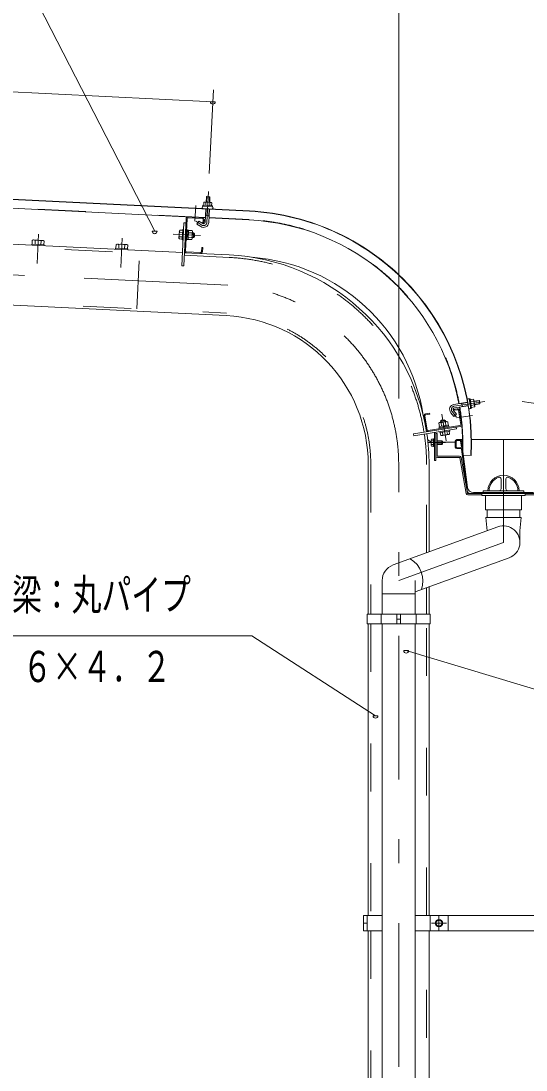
# Model space of a CAD drawing. Units: millimetres, scale not verified. Extents: x -34835 to 34837, y -16800 to 16800.
# Drawn here: x 18569 to 21942, y 5810 to 12821 of the extents above; entities that cross this region are included whole.
import ezdxf
from ezdxf.enums import TextEntityAlignment as Align

# ---------------------------------------------------------------- set-up
doc = ezdxf.new("R2010")
doc.units = ezdxf.units.MM
doc.header["$LTSCALE"] = 80
doc.linetypes.add('USER2', pattern=[10, 4, -6])
doc.linetypes.add('USER3', pattern=[24, 12, -5, 2, -5])
for name, color, linetype, lineweight in [('0-6_2-02BOLD', 7, 'Continuous', 18), ('0-7_2-12HIDDEN', 3, 'USER2', 18), ('0-8_2-22CENTER', 3, 'USER3', 18), ('0-9_2-42THIN', 4, 'Continuous', 18), ('0-A_2-52DIM', 3, 'Continuous', 18)]:
    doc.layers.add(name, color=color, linetype=linetype, lineweight=lineweight)
doc.styles.add('ＭＳ ゴシック', font='')
doc.styles.get('ＭＳ ゴシック').set_extended_font_data('MS Gothic')

msp = doc.modelspace()

# ---------------------------------------------------------------- linework, layer by layer
at = {"layer": '0-6_2-02BOLD'}
for p, q in [((20094.36, 11549.19), (12052.01, 11942.53)), ((12052.11, 11944.53), (20094.45, 11551.19)), ((16627.71, 11660.68), (19799.92, 11505.53)), ((19802.97, 11587.88), (19803.96, 11608.34)), ((19829.91, 11607.07), (19828.9, 11586.61)), ((19656.05, 11184.17), (19671.45, 11498.99)), ((19677.85, 11498.69), (19667.36, 11284.54)), ((19778.83, 11500.15), (19684.55, 11504.76)), ((19798.44, 11475.31), (19802.75, 11563.46)), ((19800.65, 11520.38), (19824.61, 11519.2)), ((19826.73, 11562.29), (19822.41, 11474.14)), ((19823.9, 11504.35), (20091.52, 11491.27)), ((19647.57, 11272.69), (16464.17, 11428.38)), ((19769.27, 11446.83), (19743.05, 11463.73)), ((19646.31, 11377.87), (19627.13, 11378.81)), ((19628.6, 11408.8), (19647.78, 11407.86)), ((19677.34, 11357.34), (19670.95, 11357.64)), ((19678.61, 11383.31), (19687, 11390.91)), ((19687.39, 11398.9), (19679, 11391.3)), ((19709.45, 11374.79), (19686.27, 11375.92)), ((19687.73, 11405.9), (19710.92, 11404.77)), ((19720.18, 11373.27), (19721.73, 11405.23)), ((18663.49, 11353.26), (18662.31, 11328.9)), ((18701.51, 11326.99), (18702.71, 11351.34)), ((18723.86, 11325.89), (18723.47, 11317.9)), ((19221.63, 11301.55), (19222.83, 11325.9)), ((19262.04, 11323.98), (19260.85, 11299.63)), ((19281.65, 11323.02), (19280.46, 11298.67)), ((19283.19, 11298.54), (19282.8, 11290.55)), ((19660.35, 11272.07), (19959.99, 11257.4)), ((19673.46, 11277.84), (19767.74, 11273.23)), ((21550.96, 10272.62), (21460.77, 10258.34)), ((21555.08, 10248.98), (21464.52, 10234.64)), ((21516.45, 10242.85), (21512.69, 10266.55)), ((21571.87, 10276.93), (21592.11, 10280.14)), ((21596.17, 10254.48), (21575.93, 10251.28)), ((21629.06, 10285), (21632.81, 10261.29)), ((21260.6, 10181.28), (21275.37, 10088.03)), ((21281.68, 10089.04), (21266.92, 10182.28)), ((21299.1, 10193.85), (21272.24, 10189.6)), ((21456.13, 10225.21), (21483, 10229.46)), ((21491.32, 10217.82), (21506.09, 10124.58)), ((21512.42, 10125.58), (21497.65, 10218.82)), ((21500.78, 10117.26), (21289.01, 10083.72)), ((21403.13, 10150.8), (21371.52, 10145.79)), ((21374.18, 10135.3), (21377.81, 10112.37)), ((21385.99, 10105.56), (21392.64, 10114.72)), ((21400.55, 10115.97), (21393.89, 10106.81)), ((21407.46, 10117.07), (21403.84, 10140)), ((21476.91, 10094.04), (21474.91, 10106.68)), ((21323.85, 10026.17), (21309.87, 10026.17)), ((21365.31, 10069.88), (21364.31, 10076.21)), ((21384.07, 10072.86), (21387.08, 10053.89)), ((21416.73, 10058.58), (21413.72, 10077.55)), ((21309.87, 10014.62), (21323.85, 10014.62)), ((21323.85, 9991.52), (21309.87, 9991.52)), ((21323.85, 9978.07), (21330.25, 9978.07)), ((21348.65, 10015.07), (21379.85, 10015.07)), ((21383.85, 10004.97), (21471.14, 10005.73)), ((21469.45, 10013.07), (21469.45, 9973.07)), ((21475.45, 9973.07), (21475.45, 10013.07)), ((21517.95, 10023.07), (21479.45, 10023.07)), ((21479.45, 10017.07), (21500.7, 10017.07)), ((21506.04, 9969.07), (21479.45, 9969.07)), ((21479.45, 9963.07), (21507.91, 9963.07)), ((21504.66, 10013.6), (21510, 9973.6)), ((21552.07, 9703.78), (21510.61, 10014.39)), ((21511.87, 9959.6), (21549.14, 9680.43)), ((21577.95, 10023.07), (22004.94, 10023.07)), ((21498.11, 9912.27), (21350.65, 9912.27)), ((21350.65, 9903.07), (21498.11, 9903.07)), ((21500.08, 9901.42), (21542.1, 9663.13)), ((21551.16, 9664.72), (21509.14, 9903.01)), ((21515.66, 9919.82), (21575.58, 9916.89)), ((20888.25, 9855.89), (20888.25, 8855.89)), ((21294.65, 9855.89), (21294.65, 9272.86)), ((21775.46, 9760.27), (21775.46, 9693.07)), ((21807.46, 9693.07), (21807.46, 9760.27)), ((21927.45, 9669.07), (21927.45, 9681.07)), ((21553.13, 9663.07), (22029.77, 9663.07)), ((21647.45, 9653.87), (21553.13, 9653.87)), ((21591.72, 9669.07), (21991.18, 9669.07)), ((21647.45, 9650.27), (21647.45, 9662.27)), ((21935.45, 9650.27), (21647.45, 9650.27)), ((21671.46, 9554.26), (21671.46, 9650.27)), ((21935.45, 9662.27), (21935.45, 9650.27)), ((22029.77, 9653.87), (21935.45, 9653.87)), ((21681.43, 9501.67), (21681.43, 9554.26)), ((21901.45, 9501.67), (21901.45, 9554.26)), ((21053.82, 9185.2), (21753.83, 9440.02)), ((21201.43, 9004.86), (21829.08, 9233.29)), ((20981.44, 8855.89), (20981.44, 9081.84)), ((21201.43, 9081.84), (21201.43, 8855.89)), ((20981.42, 8992.05), (21201.43, 8992.05)), ((21294.65, 8855.89), (21294.65, 9038.79)), ((20975.03, 8791.89), (20975.03, 8855.89)), ((21079.24, 8791.89), (21079.24, 8855.89)), ((21103.65, 8855.89), (21103.65, 8791.89)), ((21207.82, 8855.89), (21207.82, 8791.89)), ((20888.25, 8791.89), (20888.25, 6843.89)), ((20981.44, 2826.27), (20981.44, 8791.89)), ((21079.24, 8823.89), (21103.65, 8823.89)), ((21201.47, 8791.89), (21201.47, 2826.27)), ((21294.65, 6843.89), (21294.65, 8791.89)), ((20881.84, 6843.89), (20881.84, 6739.89)), ((22725.45, 6843.89), (21201.47, 6843.89)), ((21301.04, 6739.89), (21301.04, 6843.89)), ((21421.04, 6739.89), (21421.04, 6843.89)), ((20881.84, 6791.9), (20857.44, 6791.9)), ((20888.25, 6739.89), (20888.25, 3443.41)), ((21294.65, 2826.28), (21294.65, 6739.89))]:
    msp.add_line(p, q, dxfattribs=at)
for points in [[(19805.05, 11610.3), (19806.77, 11645.51), (19830.74, 11644.34), (19829.02, 11609.13)], [(19806.77, 11645.51), (19808.87, 11647.41), (19828.83, 11646.44), (19830.74, 11644.34)], [(13267.99, 11584.69), (13395.88, 11171.56), (19940.14, 10851.5)], [(19841.88, 11585.97), (19842.88, 11606.44), (19839.51, 11608.61), (19794.56, 11610.82), (19790.98, 11608.97), (19789.98, 11588.51)], [(19670.12, 11471.82), (19657.33, 11472.45), (19643.27, 11184.8), (19656.05, 11184.17)], [(19743.05, 11463.73), (19756.06, 11483.9), (19782.27, 11467.01)], [(19791.31, 11493.13), (19789.99, 11465.96), (19783.58, 11466.28), (19784.92, 11493.44)], [(18642.7, 11329.86), (18643.9, 11354.21), (18650.31, 11357.52), (18716.24, 11354.3), (18722.32, 11350.38), (18721.13, 11326.02)], [(19648.51, 11422.86), (19629.31, 11423.79), (19626.3, 11419.11), (19623.84, 11368.77), (19626.38, 11363.82), (19645.57, 11362.87)], [(19651.78, 11358.58), (19645.37, 11358.9), (19648.7, 11426.83), (19655.09, 11426.51)], [(19677.34, 11357.34), (19680.67, 11425.26), (19674.27, 11425.57)], [(19680.52, 11422.46), (19688.52, 11422.07), (19685.47, 11359.75), (19677.48, 11360.14)], [(19688.46, 11420.9), (19711.65, 11419.76), (19714.2, 11414.81), (19711.73, 11364.47), (19708.71, 11359.78), (19685.53, 11360.92)], [(19713.75, 11405.62), (19721.73, 11405.23), (19727.44, 11398.95), (19726.46, 11378.97), (19720.18, 11373.27), (19712.18, 11373.66)], [(18723.86, 11325.89), (18639.97, 11329.99), (18639.57, 11322)], [(19283.19, 11298.54), (19199.29, 11302.64), (19198.9, 11294.65)], [(19202.03, 11302.51), (19203.22, 11326.86), (19209.64, 11330.17), (19275.57, 11326.95), (19281.65, 11323.02)], [(19774.44, 11279.3), (19775.77, 11306.46), (19782.17, 11306.16), (19780.84, 11278.99)], [(21577.97, 10238.44), (21598.2, 10241.65), (21599.65, 10245.41), (21592.6, 10289.84), (21590.08, 10292.97), (21569.84, 10289.77)], [(21594.24, 10279.49), (21629.06, 10285), (21631.37, 10283.33)], [(21631.37, 10283.33), (21634.48, 10263.58), (21632.81, 10261.29), (21598, 10255.77)], [(21271.24, 10195.92), (21298.1, 10200.17), (21299.1, 10193.85)], [(21458, 10217.66), (21477.63, 10193.42), (21458.98, 10178.31), (21439.35, 10202.56)], [(21484.01, 10223.14), (21457.14, 10218.88), (21456.13, 10225.21)], [(21476.91, 10094.04), (21192.45, 10048.99), (21190.45, 10061.63), (21501.77, 10110.94)], [(21362.98, 10110.03), (21359.35, 10132.95), (21363.68, 10136.45), (21413.46, 10144.34), (21418.66, 10142.35), (21422.29, 10119.42)], [(21361.3, 10095.17), (21360.31, 10101.5), (21427.48, 10112.13), (21428.47, 10105.81)], [(21424.71, 10111.69), (21423.46, 10119.6), (21361.83, 10109.83), (21363.07, 10101.93)], [(21404.37, 10142.9), (21403.13, 10150.8), (21396.25, 10155.79), (21376.5, 10152.65), (21371.52, 10145.79), (21372.77, 10137.9)], [(21309.87, 10026.17), (21307.85, 10022.67), (21307.85, 9983.47), (21309.87, 9979.98), (21323.85, 9979.98)], [(21323.85, 9978.07), (21323.85, 10028.07), (21330.25, 10028.07)], [(21339.45, 10072.27), (21339.45, 9883.07), (21330.25, 9883.07), (21330.25, 10070.81)], [(21348.65, 9914.27), (21348.65, 10063.07), (21339.45, 10063.07)], [(21365.31, 10069.88), (21432.48, 10080.53), (21431.49, 10086.85)], [(21428.55, 10079.91), (21431.55, 10060.93), (21427.23, 10057.42), (21377.45, 10049.54), (21372.26, 10051.54), (21369.24, 10070.51)], [(21348.65, 9991.07), (21379.85, 9991.07), (21383.85, 9995.07), (21383.85, 10011.07), (21379.85, 10015.07), (21379.85, 9991.07)], [(21655.46, 9669.07), (21655.46, 9681.07), (21927.46, 9681.07), (21927.46, 9669.07)], [(21911.46, 9650.27), (21911.46, 9554.26), (21671.46, 9554.26)], [(21901.45, 9336.66), (21901.45, 9413.72), (21909.44, 9501.67), (21673.44, 9501.67), (21681.45, 9413.68)], [(20981.44, 6843.89), (20857.44, 6843.89), (20857.44, 6739.89), (20981.44, 6739.89)], [(21201.47, 6739.89), (22725.45, 6739.89), (22725.45, 6843.89)]]:
    msp.add_lwpolyline(points, dxfattribs=at)
for points in [[(19847.58, 11579.28), (19847.89, 11585.67), (19783.97, 11588.81), (19783.66, 11582.42)], [(21568.89, 10295.71), (21562.56, 10294.71), (21572.6, 10231.5), (21578.91, 10232.5)], [(21301.03, 8791.89), (20881.84, 8791.89), (20881.84, 8855.89), (21301.03, 8855.89)], [(21380.55, 6803.43), (21360.54, 6814.99), (21340.55, 6803.43), (21340.55, 6780.35), (21360.54, 6768.8), (21380.55, 6780.35)]]:
    msp.add_lwpolyline(points, close=True, dxfattribs=at)
for radius in [25, 19.6]:
    msp.add_circle((21360.54, 6791.9), radius, dxfattribs=at)
for centre, radius, start, end in [((19787.27, 11574.23), 8, 87.19978, 267.19978), ((19797.01, 11599.19), 11.5, 52.81572, 112.81572), ((19814.93, 11566.78), 42.99, 69.61201, 104.78793), ((19835.93, 11597.28), 11.5, 61.58423, 121.58423), ((19843.2, 11571.49), 8, 267.20061, 87.20059), ((19684.24, 11498.37), 12.8, 87.19728, 177.19728), ((19684.24, 11498.37), 6.4, 87.19728, 177.19728), ((19778.52, 11493.76), 6.4, 357.2092, 87.2012), ((19778.52, 11493.76), 12.8, 357.20143, 87.2012), ((20018.24, 9993.06), 1558, 357.19991, 87.20001), ((20018.24, 9993.06), 1560, 357.19991, 87.2), ((19787.96, 11475.83), 34.5, 237.19998, 357.19998), ((19787.96, 11475.83), 10.5, 237.19998, 357.19998), ((20018.24, 9993.06), 1500, 10.38887, 87.20001), ((18653.13, 11342.23), 15.13, 46.76883, 87.19998), ((19635.46, 11370.89), 11.51, 136.47221, 177.19904), ((19666.85, 11391.9), 41.84, 156.17363, 198.22444), ((19637.66, 11415.87), 11.51, 177.19904, 217.92586), ((19671.17, 11391.68), 41.84, 336.17365, 18.22444), ((19700.38, 11367.71), 11.51, 357.19905, 37.92586), ((19702.57, 11412.7), 11.51, 316.47221, 357.19904), ((18680.59, 11300.86), 55.12, 66.33568, 108.06429), ((18711.95, 11339.35), 15.14, 87.19998, 127.6283), ((19212.46, 11314.87), 15.13, 46.76883, 87.19998), ((19239.92, 11273.5), 55.12, 66.33568, 108.06429), ((19271.28, 11311.99), 15.14, 87.19998, 127.6283), ((19673.76, 11284.22), 12.8, 177.19728, 267.18843), ((19673.76, 11284.22), 6.4, 177.19728, 267.18843), ((19768.05, 11279.61), 12.8, 267.19951, 357.20206), ((19768.05, 11279.61), 6.4, 267.19951, 357.20918), ((19891.45, 9855.89), 1403.2, 8.99988, 87.19992), ((20018.24, 9993.06), 1252, 8.8508, 85.64871), ((19891.45, 9855.89), 996.8, 0, 87.19992), ((21466.16, 10224.26), 34.5, 98.99751, 218.99992), ((20018.24, 9993.06), 1500, 357.19992, 9.47205), ((21556.59, 10289.72), 6.69, 8.99693, 188.99693), ((21565.79, 10234.48), 6.26, 188.99661, 8.99661), ((21581.73, 10285.07), 11.5, 334.61195, 34.61194), ((21553.66, 10260.9), 42.99, 351.41122, 26.58713), ((21587.82, 10246.58), 11.5, 343.38046, 43.38045), ((21273.24, 10183.28), 12.8, 99.00055, 189.0031), ((21273.24, 10183.28), 6.4, 98.99463, 189.0043), ((21466.16, 10224.26), 10.5, 98.99451, 218.99451), ((21485, 10216.82), 12.8, 9.0014, 99.00119), ((21485, 10216.82), 6.4, 9.00261, 98.99463), ((21368.12, 10125.52), 11.51, 58.27299, 98.9998), ((21395.12, 10099.07), 41.84, 77.97704, 120.02785), ((21412.62, 10132.56), 11.51, 98.9998, 139.72662), ((21499.77, 10123.58), 6.4, 279.00655, 9.00653), ((21499.77, 10123.58), 12.8, 279.00534, 9.00533), ((21288.01, 10090.03), 12.8, 189.01418, 279.00533), ((19891.45, 9855.89), 1403.2, 0, 8.47734), ((21288.01, 10090.03), 6.4, 189.01538, 279.00653), ((21378.3, 10061.32), 11.51, 278.9998, 319.72662), ((21395.8, 10094.8), 41.84, 257.97704, 300.02785), ((21422.78, 10068.37), 11.51, 238.27298, 278.9998), ((21328.3, 10064.49), 60, 223.27379, 250.07101), ((21317.12, 10020.39), 9.27, 180, 218.5314), ((21341.89, 10003.07), 34.04, 160.16864, 199.82909), ((21317.12, 9985.75), 9.26, 141.45374, 180), ((21479.45, 10013.07), 10, 90, 180), ((21479.45, 9973.07), 10, 180, 270), ((21479.45, 10013.07), 4, 90, 180), ((21479.45, 9973.07), 4, 180, 270), ((21500.7, 10013.07), 10, 7.60199, 90), ((21500.7, 10013.07), 4, 7.60417, 90), ((21506.04, 9973.07), 4, 270, 7.60158), ((21507.91, 9959.07), 4, 7.60417, 90), ((21350.65, 9914.27), 11.2, 180, 270), ((21350.65, 9914.27), 2, 180, 270), ((21498.11, 9901.07), 11.2, 10.00008, 90), ((21498.11, 9901.07), 2, 10.00023, 90), ((21791.45, 9681.07), 104, 0, 180), ((21791.45, 9681.07), 96, 109.47116, 180), ((21763.46, 9760.27), 12, 0, 109.47487), ((21819.45, 9760.27), 12, 70.5251, 180), ((21791.45, 9681.07), 96, 0, 70.52881), ((21568.96, 9683.07), 20, 187.60312, 270), ((21591.72, 9709.07), 40, 187.60284, 270), ((21763.46, 9693.07), 12, 270, 0), ((21819.45, 9693.07), 12, 180, 270), ((21553.13, 9665.07), 11.2, 189.99995, 270), ((21553.13, 9665.07), 2, 190.00023, 270), ((21791.45, 9336.66), 110, 289.99896, 110.0006), ((21091.45, 9081.84), 110, 110.00227, 180), ((21076.24, 9076.33), 177.08, 341.60916, 58.39586)]:
    msp.add_arc(centre, radius, start, end, dxfattribs=at)
at = {"layer": '0-7_2-12HIDDEN'}
for p, q in [((19800.02, 11507.52), (16627.81, 11662.67)), ((19824, 11506.35), (20091.62, 11493.26)), ((16463.35, 11411.61), (19646.75, 11255.91)), ((19341.67, 10897.59), (19359.89, 11269.94)), ((19659.53, 11255.28), (19959.17, 11240.63)), ((13390.59, 11188.64), (19940.96, 10868.27)), ((20905.05, 9855.89), (20905.05, 8855.89)), ((21277.84, 9266.74), (21277.84, 9855.89)), ((21277.84, 8855.89), (21277.84, 9032.67)), ((20905.05, 8791.89), (20905.05, 6843.89)), ((21277.84, 6843.89), (21277.84, 8791.89)), ((20905.05, 6739.89), (20905.05, 3443.89)), ((21277.84, 2826.28), (21277.84, 6739.89))]:
    msp.add_line(p, q, dxfattribs=at)
for centre, radius, start, end in [((20018.24, 9993.06), 1502, 10.38693, 87.2), ((19891.45, 9855.89), 1386.4, 8.99983, 87.19992), ((19891.45, 9855.89), 1013.6, 0, 87.19992), ((20018.24, 9993.06), 1502, 357.19991, 9.47142), ((19891.45, 9855.89), 1386.4, 0, 8.47098)]:
    msp.add_arc(centre, radius, start, end, dxfattribs=at)
at = {"layer": '0-8_2-22CENTER'}
for p, q in [((19820.55, 11681.52), (19810.42, 11474.73)), ((19730.7, 11482.48), (19735.91, 11588.75)), ((19775.78, 11456.92), (19736.27, 11482.37)), ((19950.07, 11054.46), (13258.06, 11381.75)), ((18675.65, 11200.09), (18685.23, 11395.87)), ((19244.56, 11368.51), (19234.99, 11172.74)), ((19585.11, 11395.9), (19766.9, 11386.99)), ((21667.12, 10278.88), (21462.64, 10246.48)), ((21915.77, 10278.88), (22120.26, 10246.48)), ((21408.61, 10013.97), (21380.12, 10193.72)), ((21448.67, 10210.11), (21478.25, 10173.58)), ((21478.96, 10168.07), (21584.04, 10184.71)), ((21287.85, 10003.07), (21403.85, 10003.07)), ((21091.45, -1848.11), (21091.45, 9855.89)), ((21360.54, 6741.89), (21360.54, 6841.88)), ((21310.54, 6791.9), (21410.55, 6791.9))]:
    msp.add_line(p, q, dxfattribs=at)
msp.add_lwpolyline([(21791.45, 10023.07), (21791.45, 9336.65), (21091.45, 9081.84)], dxfattribs=at)
for centre, radius, start, end in [((19787.96, 11475.83), 22.5, 237.19998, 357.19998), ((19891.45, 9855.89), 1200, 0, 87.19992), ((21466.16, 10224.26), 22.5, 99.0022, 219.0022)]:
    msp.add_arc(centre, radius, start, end, dxfattribs=at)
at = {"layer": '0-9_2-42THIN'}
for p, q in [((19807.05, 11610.21), (19808.87, 11647.41)), ((19828.85, 11646.44), (19827.02, 11609.22)), ((19800.28, 11512.91), (19802.65, 11520.27)), ((19802.65, 11520.27), (19804.76, 11563.36)), ((19712.38, 11377.66), (19724.36, 11377.07)), ((19725.54, 11401.04), (19713.55, 11401.63)), ((21631.35, 10283.33), (21594.56, 10277.5)), ((21597.69, 10257.75), (21634.48, 10263.58)), ((21374.84, 10150.37), (21376.72, 10138.53)), ((21400.42, 10142.27), (21398.55, 10154.12)), ((21383.05, 10011.87), (21348.65, 10011.87)), ((21348.65, 9994.27), (21383.05, 9994.27))]:
    msp.add_line(p, q, dxfattribs=at)
for points in [[(19824.72, 11562.38), (19822.62, 11519.3), (19824.25, 11511.74)], [(21551.32, 10270.66), (21513.01, 10264.59), (21505.32, 10265.39)], [(21509.08, 10241.68), (21516.13, 10244.83), (21554.76, 10250.95)]]:
    msp.add_lwpolyline(points, dxfattribs=at)
at = {"layer": '0-A_2-52DIM'}
for p, q in [((21091.45, 13171.94), (21091.45, 10298.29)), ((19849.85, 12280.81), (11939.31, 12667.7)), ((19853.76, 12360.71), (19826.42, 11801.37)), ((19865.85, 12280.81), (19833.85, 12280.81)), ((19477.53, 11415.37), (19445.53, 11415.37)), ((21157.51, 8612.72), (21125.51, 8612.72)), ((20952.69, 8177.56), (20920.69, 8177.56))]:
    msp.add_line(p, q, dxfattribs=at)
for points in [[(19461.53, 11415.37), (17871.47, 14511.89), (14911.47, 14511.89)], [(17631.44, 8711.89), (20111.45, 8711.89), (20936.69, 8177.56)], [(21141.5, 8612.72), (23471.47, 7911.88), (26671.47, 7911.88)]]:
    msp.add_lwpolyline(points, dxfattribs=at)
for centre in [(19849.85, 12280.81), (19461.53, 11415.37), (21141.51, 8612.72), (20936.69, 8177.56)]:
    msp.add_arc(centre, 16, 180, 0, dxfattribs=at)

# ---------------------------------------------------------------- texts
at = {"layer": '0-A_2-52DIM', "color": 7, "style": 'ＭＳ ゴシック', "width": 0.7}
for s, p in [('柱・梁：丸パイプ', (18111.44, 8820.32)), ('φ１０１．６×４．２', (17631.44, 8340.31))]:
    msp.add_text(s, height=208.4, dxfattribs=at).set_placement(p, align=Align.BOTTOM_LEFT)

doc.saveas('drawing.dxf')
